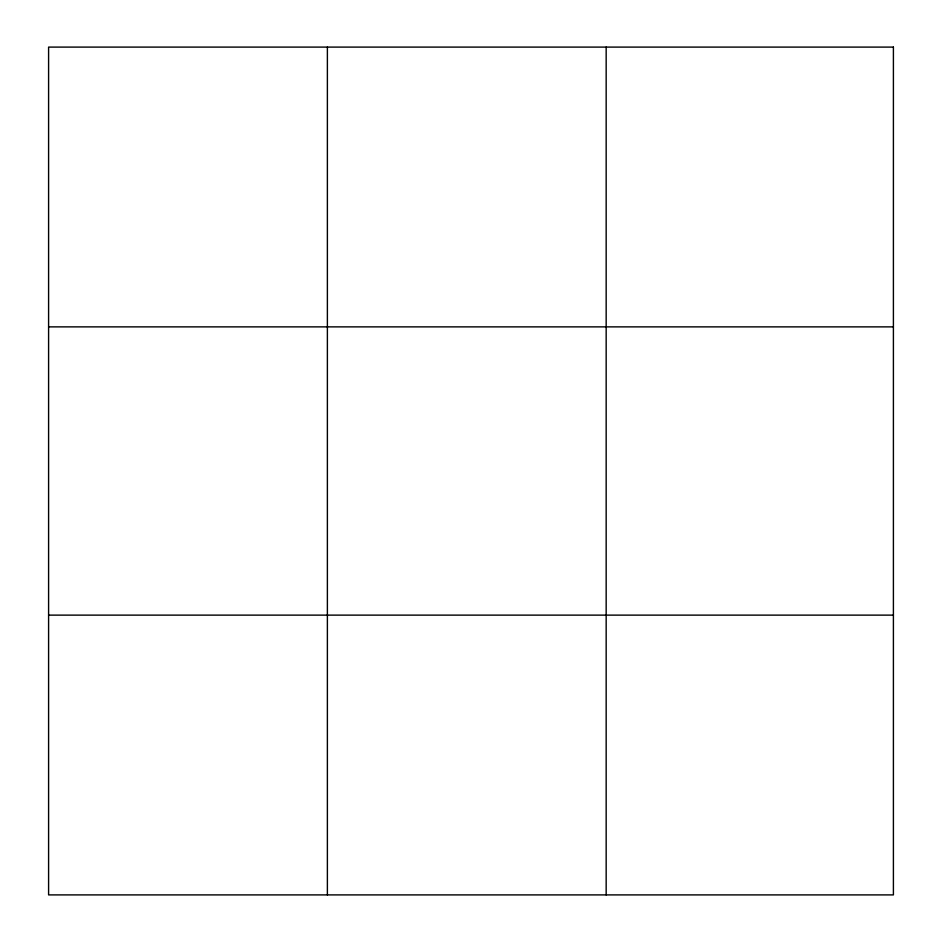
<?xml version="1.0" encoding="UTF-8"?>
<svg xmlns="http://www.w3.org/2000/svg" width="942" height="942" viewBox="0 0 942 942"><rect width="100%" height="100%" fill="white"/><g stroke="black" fill="none" stroke-linecap="round" stroke-linejoin="round"><path stroke-width="1.41" d="M327.38 894.9L327.38 47.1M606.165 894.9L606.165 47.1M48.595 326.874L893.405 326.874M48.595 615.126L893.405 615.126M893.405 47.1L893.405 894.9L48.595 894.9L48.595 47.1L893.405 47.1"/></g></svg>
